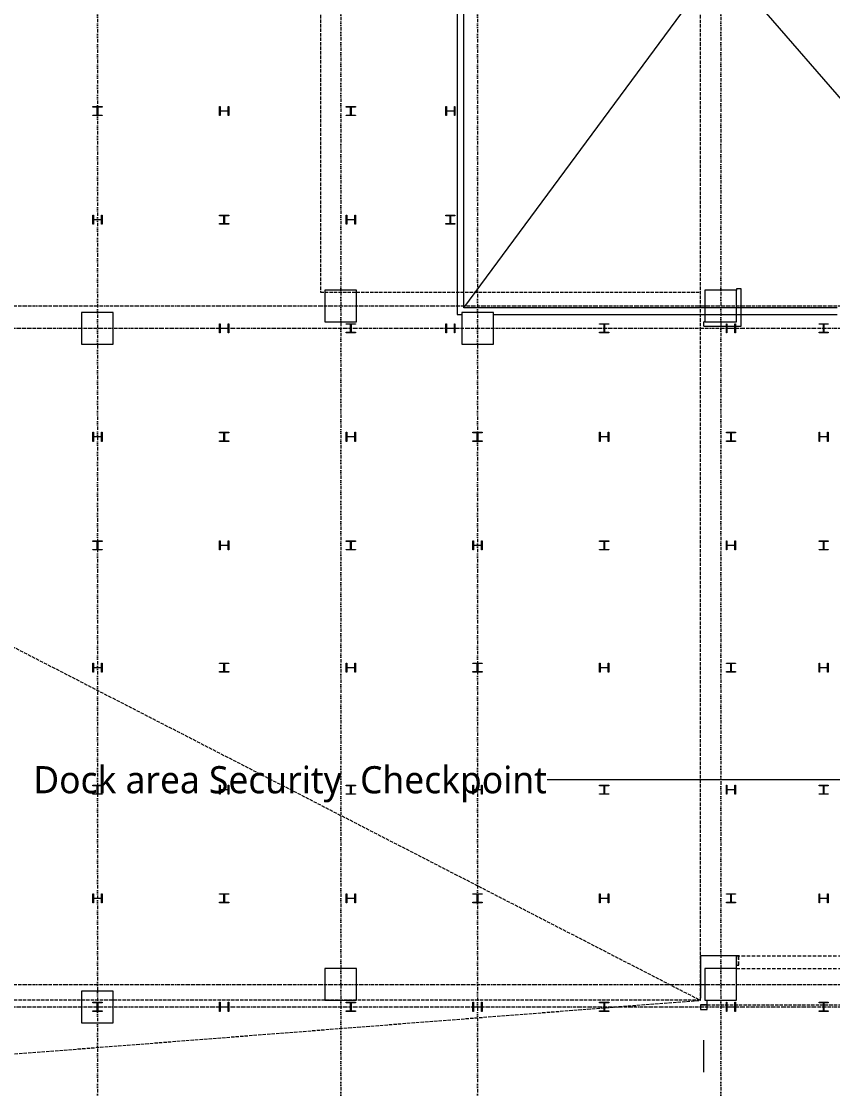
# Model space of a CAD drawing. Extents: x -168053 to 290600, y -560063 to 131745.
# Drawn here: x 225117 to 243050, y 58192 to 81783 of the extents above; entities that cross this region are included whole.
import ezdxf
from ezdxf.enums import TextEntityAlignment as Align

# ---------------------------------------------------------------- set-up
doc = ezdxf.new("R2010")
doc.units = 0
doc.header["$LTSCALE"] = 250
for name, pattern in [('H12PL1$0$HIDDEN', [0.4, 0.3, -0.1]), ('H12PL1$0$JJP_三點線', [0.9, 0.3, -0.15, 0, -0.15, 0, -0.15, 0, -0.15]), ('H12PL1$0$JJP_虛線(退縮線、投影線、地下室範圍、非屬本工程、圖面分區)', [0.45, 0.3, -0.15]), ('H12PL1$0$TAI_虛線', [5.644, 2.822, -2.822]), ('H12PL25$0$JJP_三點線', [0.9, 0.3, -0.15, 0, -0.15, 0, -0.15, 0, -0.15])]:
    doc.linetypes.add(name, pattern=pattern)
for name, color, linetype in [('H12PL1$0$A-OBJE-2D', 252, 'Continuous'), ('H12PL1$0$A-WALL-IN', 252, 'Continuous'), ('H12PL1$0$A-ZONE', 252, 'Continuous'), ('H12PL1$0$Door', 252, 'Continuous'), ('H12PL1$0$S-COL', 252, 'Continuous'), ('H12PL1$0$S-GRID', 252, 'Continuous'), ('H12PL25$0$A-OBJE-2D', 252, 'Continuous'), ('H12PL25$0$A-WALL-IN', 252, 'Continuous'), ('H12PL25$0$S-COL', 252, 'Continuous'), ('H12PL25$0$S-GRID', 252, 'Continuous')]:
    doc.layers.add(name, color=color, linetype=linetype)
doc.styles.add('H12PL1$0$Standard', font='', dxfattribs={"width": 0.8})
doc.styles.get('H12PL1$0$Standard').set_extended_font_data('Microsoft JhengHei')

# ---------------------------------------------------------------- blocks, each defined once
blk = doc.blocks.new('H12PL25')
at = {"layer": 'H12PL25$0$A-OBJE-2D', "lineweight": 0}
for p, q in [((234900, 89650), (247240, 75450)), ((234900, 75450), (245315, 89550))]:
    blk.add_line(p, q, dxfattribs=at)
at = {"layer": 'H12PL25$0$A-WALL-IN', "lineweight": 0, "flags": 128}
for points in [[(234750, 90350), (234750, 75300)], [(234900, 75450), (234900, 89650)], [(234750, 75300), (234850, 75300)], [(243150, 75450), (234900, 75450)], [(235550, 75300), (243150, 75300)]]:
    blk.add_lwpolyline(points, dxfattribs=at)
at = {"layer": 'H12PL25$0$S-COL', "lineweight": 0, "flags": 128}
for points in [[(226700, 79700), (226700, 79712), (226783, 79712, 0.41421356), (226796, 79725), (226796, 79875, 0.41421356), (226783, 79888), (226700, 79888), (226700, 79900), (226900, 79900), (226900, 79888), (226817, 79888, 0.41421356), (226804, 79875), (226804, 79725, 0.41421356), (226817, 79712), (226900, 79712), (226900, 79700)], [(229500, 79900), (229512, 79900), (229512, 79817, 0.41421356), (229525, 79804), (229675, 79804, 0.41421356), (229688, 79817), (229688, 79900), (229700, 79900), (229700, 79700), (229688, 79700), (229688, 79783, 0.41421356), (229675, 79796), (229525, 79796, 0.41421356), (229512, 79783), (229512, 79700), (229500, 79700)], [(232300, 79700), (232300, 79712), (232383, 79712, 0.41421356), (232396, 79725), (232396, 79875, 0.41421356), (232383, 79888), (232300, 79888), (232300, 79900), (232500, 79900), (232500, 79888), (232417, 79888, 0.41421356), (232404, 79875), (232404, 79725, 0.41421356), (232417, 79712), (232500, 79712), (232500, 79700)], [(234500, 79900), (234512, 79900), (234512, 79817, 0.41421356), (234525, 79804), (234675, 79804, 0.41421356), (234688, 79817), (234688, 79900), (234700, 79900), (234700, 79700), (234688, 79700), (234688, 79783, 0.41421356), (234675, 79796), (234525, 79796, 0.41421356), (234512, 79783), (234512, 79700), (234500, 79700)], [(226700, 77500), (226712, 77500), (226712, 77417, 0.41421356), (226725, 77404), (226875, 77404, 0.41421356), (226888, 77417), (226888, 77500), (226900, 77500), (226900, 77300), (226888, 77300), (226888, 77383, 0.41421356), (226875, 77396), (226725, 77396, 0.41421356), (226712, 77383), (226712, 77300), (226700, 77300)], [(229500, 77300), (229500, 77312), (229583, 77312, 0.41421356), (229596, 77325), (229596, 77475, 0.41421356), (229583, 77488), (229500, 77488), (229500, 77500), (229700, 77500), (229700, 77488), (229617, 77488, 0.41421356), (229604, 77475), (229604, 77325, 0.41421356), (229617, 77312), (229700, 77312), (229700, 77300)], [(232300, 77500), (232312, 77500), (232312, 77417, 0.41421356), (232325, 77404), (232475, 77404, 0.41421356), (232488, 77417), (232488, 77500), (232500, 77500), (232500, 77300), (232488, 77300), (232488, 77383, 0.41421356), (232475, 77396), (232325, 77396, 0.41421356), (232312, 77383), (232312, 77300), (232300, 77300)], [(234500, 77300), (234500, 77312), (234583, 77312, 0.41421356), (234596, 77325), (234596, 77475, 0.41421356), (234583, 77488), (234500, 77488), (234500, 77500), (234700, 77500), (234700, 77488), (234617, 77488, 0.41421356), (234604, 77475), (234604, 77325, 0.41421356), (234617, 77312), (234700, 77312), (234700, 77300)], [(229500, 75100), (229512, 75100), (229512, 75017, 0.41421356), (229525, 75004), (229675, 75004, 0.41421356), (229688, 75017), (229688, 75100), (229700, 75100), (229700, 74900), (229688, 74900), (229688, 74983, 0.41421356), (229675, 74996), (229525, 74996, 0.41421356), (229512, 74983), (229512, 74900), (229500, 74900)], [(232300, 74900), (232300, 74912), (232383, 74912, 0.41421356), (232396, 74925), (232396, 75075, 0.41421356), (232383, 75088), (232300, 75088), (232300, 75100), (232500, 75100), (232500, 75088), (232417, 75088, 0.41421356), (232404, 75075), (232404, 74925, 0.41421356), (232417, 74912), (232500, 74912), (232500, 74900)], [(234700, 74900), (234688, 74900), (234688, 74983, 0.41421356), (234675, 74996), (234525, 74996, 0.41421356), (234512, 74983), (234512, 74900), (234500, 74900), (234500, 75100), (234512, 75100), (234512, 75017, 0.41421356), (234525, 75004), (234675, 75004, 0.41421356), (234688, 75017), (234688, 75100), (234700, 75100)], [(237900, 74900), (237900, 74912), (237983, 74912, 0.41421356), (237996, 74925), (237996, 75075, 0.41421356), (237983, 75088), (237900, 75088), (237900, 75100), (238100, 75100), (238100, 75088), (238017, 75088, 0.41421356), (238004, 75075), (238004, 74925, 0.41421356), (238017, 74912), (238100, 74912), (238100, 74900)], [(240700, 75100), (240712, 75100), (240712, 75017, 0.41421356), (240725, 75004), (240875, 75004, 0.41421356), (240888, 75017), (240888, 75100), (240900, 75100), (240900, 74900), (240888, 74900), (240888, 74983, 0.41421356), (240875, 74996), (240725, 74996, 0.41421356), (240712, 74983), (240712, 74900), (240700, 74900)], [(242750, 74900), (242750, 74912), (242833, 74912, 0.41421356), (242846, 74925), (242846, 75075, 0.41421356), (242833, 75088), (242750, 75088), (242750, 75100), (242950, 75100), (242950, 75088), (242867, 75088, 0.41421356), (242854, 75075), (242854, 74925, 0.41421356), (242867, 74912), (242950, 74912), (242950, 74900)], [(226700, 72700), (226712, 72700), (226712, 72617, 0.41421356), (226725, 72604), (226875, 72604, 0.41421356), (226888, 72617), (226888, 72700), (226900, 72700), (226900, 72500), (226888, 72500), (226888, 72583, 0.41421356), (226875, 72596), (226725, 72596, 0.41421356), (226712, 72583), (226712, 72500), (226700, 72500)], [(229500, 72500), (229500, 72512), (229583, 72512, 0.41421356), (229596, 72525), (229596, 72675, 0.41421356), (229583, 72688), (229500, 72688), (229500, 72700), (229700, 72700), (229700, 72688), (229617, 72688, 0.41421356), (229604, 72675), (229604, 72525, 0.41421356), (229617, 72512), (229700, 72512), (229700, 72500)], [(232300, 72700), (232312, 72700), (232312, 72617, 0.41421356), (232325, 72604), (232475, 72604, 0.41421356), (232488, 72617), (232488, 72700), (232500, 72700), (232500, 72500), (232488, 72500), (232488, 72583, 0.41421356), (232475, 72596), (232325, 72596, 0.41421356), (232312, 72583), (232312, 72500), (232300, 72500)], [(235100, 72500), (235100, 72512), (235183, 72512, 0.41421356), (235196, 72525), (235196, 72675, 0.41421356), (235183, 72688), (235100, 72688), (235100, 72700), (235300, 72700), (235300, 72688), (235217, 72688, 0.41421356), (235204, 72675), (235204, 72525, 0.41421356), (235217, 72512), (235300, 72512), (235300, 72500)], [(237900, 72700), (237912, 72700), (237912, 72617, 0.41421356), (237925, 72604), (238075, 72604, 0.41421356), (238088, 72617), (238088, 72700), (238100, 72700), (238100, 72500), (238088, 72500), (238088, 72583, 0.41421356), (238075, 72596), (237925, 72596, 0.41421356), (237912, 72583), (237912, 72500), (237900, 72500)], [(240700, 72500), (240700, 72512), (240783, 72512, 0.41421356), (240796, 72525), (240796, 72675, 0.41421356), (240783, 72688), (240700, 72688), (240700, 72700), (240900, 72700), (240900, 72688), (240817, 72688, 0.41421356), (240804, 72675), (240804, 72525, 0.41421356), (240817, 72512), (240900, 72512), (240900, 72500)], [(242750, 72700), (242762, 72700), (242762, 72617, 0.41421356), (242775, 72604), (242925, 72604, 0.41421356), (242938, 72617), (242938, 72700), (242950, 72700), (242950, 72500), (242938, 72500), (242938, 72583, 0.41421356), (242925, 72596), (242775, 72596, 0.41421356), (242762, 72583), (242762, 72500), (242750, 72500)], [(226700, 70100), (226700, 70112), (226783, 70112, 0.41421356), (226796, 70125), (226796, 70275, 0.41421356), (226783, 70288), (226700, 70288), (226700, 70300), (226900, 70300), (226900, 70288), (226817, 70288, 0.41421356), (226804, 70275), (226804, 70125, 0.41421356), (226817, 70112), (226900, 70112), (226900, 70100)], [(229500, 70300), (229512, 70300), (229512, 70217, 0.41421356), (229525, 70204), (229675, 70204, 0.41421356), (229688, 70217), (229688, 70300), (229700, 70300), (229700, 70100), (229688, 70100), (229688, 70183, 0.41421356), (229675, 70196), (229525, 70196, 0.41421356), (229512, 70183), (229512, 70100), (229500, 70100)], [(232300, 70100), (232300, 70112), (232383, 70112, 0.41421356), (232396, 70125), (232396, 70275, 0.41421356), (232383, 70288), (232300, 70288), (232300, 70300), (232500, 70300), (232500, 70288), (232417, 70288, 0.41421356), (232404, 70275), (232404, 70125, 0.41421356), (232417, 70112), (232500, 70112), (232500, 70100)], [(235100, 70300), (235112, 70300), (235112, 70217, 0.41421356), (235125, 70204), (235275, 70204, 0.41421356), (235288, 70217), (235288, 70300), (235300, 70300), (235300, 70100), (235288, 70100), (235288, 70183, 0.41421356), (235275, 70196), (235125, 70196, 0.41421356), (235112, 70183), (235112, 70100), (235100, 70100)], [(237900, 70100), (237900, 70112), (237983, 70112, 0.41421356), (237996, 70125), (237996, 70275, 0.41421356), (237983, 70288), (237900, 70288), (237900, 70300), (238100, 70300), (238100, 70288), (238017, 70288, 0.41421356), (238004, 70275), (238004, 70125, 0.41421356), (238017, 70112), (238100, 70112), (238100, 70100)], [(240700, 70300), (240712, 70300), (240712, 70217, 0.41421356), (240725, 70204), (240875, 70204, 0.41421356), (240888, 70217), (240888, 70300), (240900, 70300), (240900, 70100), (240888, 70100), (240888, 70183, 0.41421356), (240875, 70196), (240725, 70196, 0.41421356), (240712, 70183), (240712, 70100), (240700, 70100)], [(242750, 70100), (242750, 70112), (242833, 70112, 0.41421356), (242846, 70125), (242846, 70275, 0.41421356), (242833, 70288), (242750, 70288), (242750, 70300), (242950, 70300), (242950, 70288), (242867, 70288, 0.41421356), (242854, 70275), (242854, 70125, 0.41421356), (242867, 70112), (242950, 70112), (242950, 70100)], [(226700, 67600), (226712, 67600), (226712, 67517, 0.41421356), (226725, 67504), (226875, 67504, 0.41421356), (226888, 67517), (226888, 67600), (226900, 67600), (226900, 67400), (226888, 67400), (226888, 67483, 0.41421356), (226875, 67496), (226725, 67496, 0.41421356), (226712, 67483), (226712, 67400), (226700, 67400)], [(229500, 67400), (229500, 67412), (229583, 67412, 0.41421356), (229596, 67425), (229596, 67575, 0.41421356), (229583, 67588), (229500, 67588), (229500, 67600), (229700, 67600), (229700, 67588), (229617, 67588, 0.41421356), (229604, 67575), (229604, 67425, 0.41421356), (229617, 67412), (229700, 67412), (229700, 67400)], [(232300, 67600), (232312, 67600), (232312, 67517, 0.41421356), (232325, 67504), (232475, 67504, 0.41421356), (232488, 67517), (232488, 67600), (232500, 67600), (232500, 67400), (232488, 67400), (232488, 67483, 0.41421356), (232475, 67496), (232325, 67496, 0.41421356), (232312, 67483), (232312, 67400), (232300, 67400)], [(235100, 67400), (235100, 67412), (235183, 67412, 0.41421356), (235196, 67425), (235196, 67575, 0.41421356), (235183, 67588), (235100, 67588), (235100, 67600), (235300, 67600), (235300, 67588), (235217, 67588, 0.41421356), (235204, 67575), (235204, 67425, 0.41421356), (235217, 67412), (235300, 67412), (235300, 67400)], [(237900, 67600), (237912, 67600), (237912, 67517, 0.41421356), (237925, 67504), (238075, 67504, 0.41421356), (238088, 67517), (238088, 67600), (238100, 67600), (238100, 67400), (238088, 67400), (238088, 67483, 0.41421356), (238075, 67496), (237925, 67496, 0.41421356), (237912, 67483), (237912, 67400), (237900, 67400)], [(240700, 67400), (240700, 67412), (240783, 67412, 0.41421356), (240796, 67425), (240796, 67575, 0.41421356), (240783, 67588), (240700, 67588), (240700, 67600), (240900, 67600), (240900, 67588), (240817, 67588, 0.41421356), (240804, 67575), (240804, 67425, 0.41421356), (240817, 67412), (240900, 67412), (240900, 67400)], [(242750, 67600), (242762, 67600), (242762, 67517, 0.41421356), (242775, 67504), (242925, 67504, 0.41421356), (242938, 67517), (242938, 67600), (242950, 67600), (242950, 67400), (242938, 67400), (242938, 67483, 0.41421356), (242925, 67496), (242775, 67496, 0.41421356), (242762, 67483), (242762, 67400), (242750, 67400)], [(226700, 64700), (226700, 64712), (226783, 64712, 0.41421356), (226796, 64725), (226796, 64875, 0.41421356), (226783, 64888), (226700, 64888), (226700, 64900), (226900, 64900), (226900, 64888), (226817, 64888, 0.41421356), (226804, 64875), (226804, 64725, 0.41421356), (226817, 64712), (226900, 64712), (226900, 64700)], [(229500, 64900), (229512, 64900), (229512, 64817, 0.41421356), (229525, 64804), (229675, 64804, 0.41421356), (229688, 64817), (229688, 64900), (229700, 64900), (229700, 64700), (229688, 64700), (229688, 64783, 0.41421356), (229675, 64796), (229525, 64796, 0.41421356), (229512, 64783), (229512, 64700), (229500, 64700)], [(232300, 64700), (232300, 64712), (232383, 64712, 0.41421356), (232396, 64725), (232396, 64875, 0.41421356), (232383, 64888), (232300, 64888), (232300, 64900), (232500, 64900), (232500, 64888), (232417, 64888, 0.41421356), (232404, 64875), (232404, 64725, 0.41421356), (232417, 64712), (232500, 64712), (232500, 64700)], [(235100, 64900), (235112, 64900), (235112, 64817, 0.41421356), (235125, 64804), (235275, 64804, 0.41421356), (235288, 64817), (235288, 64900), (235300, 64900), (235300, 64700), (235288, 64700), (235288, 64783, 0.41421356), (235275, 64796), (235125, 64796, 0.41421356), (235112, 64783), (235112, 64700), (235100, 64700)], [(237900, 64700), (237900, 64712), (237983, 64712, 0.41421356), (237996, 64725), (237996, 64875, 0.41421356), (237983, 64888), (237900, 64888), (237900, 64900), (238100, 64900), (238100, 64888), (238017, 64888, 0.41421356), (238004, 64875), (238004, 64725, 0.41421356), (238017, 64712), (238100, 64712), (238100, 64700)], [(240700, 64900), (240712, 64900), (240712, 64817, 0.41421356), (240725, 64804), (240875, 64804, 0.41421356), (240888, 64817), (240888, 64900), (240900, 64900), (240900, 64700), (240888, 64700), (240888, 64783, 0.41421356), (240875, 64796), (240725, 64796, 0.41421356), (240712, 64783), (240712, 64700), (240700, 64700)], [(242750, 64700), (242750, 64712), (242833, 64712, 0.41421356), (242846, 64725), (242846, 64875, 0.41421356), (242833, 64888), (242750, 64888), (242750, 64900), (242950, 64900), (242950, 64888), (242867, 64888, 0.41421356), (242854, 64875), (242854, 64725, 0.41421356), (242867, 64712), (242950, 64712), (242950, 64700)], [(226700, 62500), (226712, 62500), (226712, 62417, 0.41421356), (226725, 62404), (226875, 62404, 0.41421356), (226888, 62417), (226888, 62500), (226900, 62500), (226900, 62300), (226888, 62300), (226888, 62383, 0.41421356), (226875, 62396), (226725, 62396, 0.41421356), (226712, 62383), (226712, 62300), (226700, 62300)], [(229500, 62300), (229500, 62312), (229583, 62312, 0.41421356), (229596, 62325), (229596, 62475, 0.41421356), (229583, 62488), (229500, 62488), (229500, 62500), (229700, 62500), (229700, 62488), (229617, 62488, 0.41421356), (229604, 62475), (229604, 62325, 0.41421356), (229617, 62312), (229700, 62312), (229700, 62300)], [(232300, 62500), (232312, 62500), (232312, 62417, 0.41421356), (232325, 62404), (232475, 62404, 0.41421356), (232488, 62417), (232488, 62500), (232500, 62500), (232500, 62300), (232488, 62300), (232488, 62383, 0.41421356), (232475, 62396), (232325, 62396, 0.41421356), (232312, 62383), (232312, 62300), (232300, 62300)], [(235100, 62300), (235100, 62312), (235183, 62312, 0.41421356), (235196, 62325), (235196, 62475, 0.41421356), (235183, 62488), (235100, 62488), (235100, 62500), (235300, 62500), (235300, 62488), (235217, 62488, 0.41421356), (235204, 62475), (235204, 62325, 0.41421356), (235217, 62312), (235300, 62312), (235300, 62300)], [(237900, 62500), (237912, 62500), (237912, 62417, 0.41421356), (237925, 62404), (238075, 62404, 0.41421356), (238088, 62417), (238088, 62500), (238100, 62500), (238100, 62300), (238088, 62300), (238088, 62383, 0.41421356), (238075, 62396), (237925, 62396, 0.41421356), (237912, 62383), (237912, 62300), (237900, 62300)], [(240700, 62300), (240700, 62312), (240783, 62312, 0.41421356), (240796, 62325), (240796, 62475, 0.41421356), (240783, 62488), (240700, 62488), (240700, 62500), (240900, 62500), (240900, 62488), (240817, 62488, 0.41421356), (240804, 62475), (240804, 62325, 0.41421356), (240817, 62312), (240900, 62312), (240900, 62300)], [(242750, 62500), (242762, 62500), (242762, 62417, 0.41421356), (242775, 62404), (242925, 62404, 0.41421356), (242938, 62417), (242938, 62500), (242950, 62500), (242950, 62300), (242938, 62300), (242938, 62383, 0.41421356), (242925, 62396), (242775, 62396, 0.41421356), (242762, 62383), (242762, 62300), (242750, 62300)], [(226700, 59900), (226700, 59912), (226783, 59912, 0.41421356), (226796, 59925), (226796, 60075, 0.41421356), (226783, 60088), (226700, 60088), (226700, 60100), (226900, 60100), (226900, 60088), (226817, 60088, 0.41421356), (226804, 60075), (226804, 59925, 0.41421356), (226817, 59912), (226900, 59912), (226900, 59900)], [(229500, 60100), (229512, 60100), (229512, 60017, 0.41421356), (229525, 60004), (229675, 60004, 0.41421356), (229688, 60017), (229688, 60100), (229700, 60100), (229700, 59900), (229688, 59900), (229688, 59983, 0.41421356), (229675, 59996), (229525, 59996, 0.41421356), (229512, 59983), (229512, 59900), (229500, 59900)], [(232300, 59900), (232300, 59912), (232383, 59912, 0.41421356), (232396, 59925), (232396, 60075, 0.41421356), (232383, 60088), (232300, 60088), (232300, 60100), (232500, 60100), (232500, 60088), (232417, 60088, 0.41421356), (232404, 60075), (232404, 59925, 0.41421356), (232417, 59912), (232500, 59912), (232500, 59900)], [(235100, 60100), (235112, 60100), (235112, 60017, 0.41421356), (235125, 60004), (235275, 60004, 0.41421356), (235288, 60017), (235288, 60100), (235300, 60100), (235300, 59900), (235288, 59900), (235288, 59983, 0.41421356), (235275, 59996), (235125, 59996, 0.41421356), (235112, 59983), (235112, 59900), (235100, 59900)], [(237900, 59900), (237900, 59912), (237983, 59912, 0.41421356), (237996, 59925), (237996, 60075, 0.41421356), (237983, 60088), (237900, 60088), (237900, 60100), (238100, 60100), (238100, 60088), (238017, 60088, 0.41421356), (238004, 60075), (238004, 59925, 0.41421356), (238017, 59912), (238100, 59912), (238100, 59900)], [(240700, 60100), (240712, 60100), (240712, 60017, 0.41421356), (240725, 60004), (240875, 60004, 0.41421356), (240888, 60017), (240888, 60100), (240900, 60100), (240900, 59900), (240888, 59900), (240888, 59983, 0.41421356), (240875, 59996), (240725, 59996, 0.41421356), (240712, 59983), (240712, 59900), (240700, 59900)], [(242750, 59900), (242750, 59912), (242833, 59912, 0.41421356), (242846, 59925), (242846, 60075, 0.41421356), (242833, 60088), (242750, 60088), (242750, 60100), (242950, 60100), (242950, 60088), (242867, 60088, 0.41421356), (242854, 60075), (242854, 59925, 0.41421356), (242867, 59912), (242950, 59912), (242950, 59900)]]:
    blk.add_lwpolyline(points, format="xyb", close=True, dxfattribs=at)
for points in [[(226450, 74650), (227150, 74650), (227150, 75350), (226450, 75350)], [(234850, 74650), (235550, 74650), (235550, 75350), (234850, 75350)], [(226450, 59650), (227150, 59650), (227150, 60350), (226450, 60350)]]:
    blk.add_lwpolyline(points, close=True, dxfattribs=at)
at = {"layer": 'H12PL25$0$S-GRID', "linetype": 'H12PL25$0$JJP_三點線', "lineweight": 0}
for p, q in [((226800, 128250), (226800, -28000)), ((235200, 128250), (235200, -28000)), ((-29000, 75000), (289600, 75000)), ((-29000, 60000), (289600, 60000))]:
    blk.add_line(p, q, dxfattribs=at)
blk = doc.blocks.new('H12PL1')
at = {"layer": 'H12PL1$0$A-OBJE-2D', "linetype": 'H12PL1$0$HIDDEN', "lineweight": 0}
for p in [(192000, 85950), (192000, 55650)]:
    blk.add_line(p, (243150, 59650), dxfattribs=at)
for points in [[(234750, 90330), (234750, 75300), (243150, 75300)], [(243150, 59650), (243150, 89450)], [(243150, 59650), (192000, 59650)]]:
    blk.add_lwpolyline(points, dxfattribs=at)
at = {"layer": 'H12PL1$0$A-WALL-IN', "lineweight": 0}
for p, q in [((243950, 60350), (243950, 60630)), ((243150, 59550), (243300, 59550))]:
    blk.add_line(p, q, dxfattribs=at)
at = {"layer": 'H12PL1$0$A-WALL-IN', "lineweight": 0, "flags": 128}
for points in [[(244050, 75375), (243950, 75375)], [(243950, 75375), (243950, 75350)], [(244050, 74650), (244050, 75375)], [(243250, 74650), (243225, 74650)], [(243225, 74550), (243225, 74650)], [(243225, 74550), (244050, 74550)], [(244050, 74550), (244050, 74650)], [(243150, 60630), (243150, 60350)], [(243950, 60630), (243150, 60630)], [(243150, 60350), (243150, 59700)], [(243300, 59550), (243300, 59650)]]:
    blk.add_lwpolyline(points, dxfattribs=at)
at = {"layer": 'H12PL1$0$A-ZONE', "lineweight": 0}
blk.add_line((239761.85, 64527.28), (251429.49, 64527.28), dxfattribs=at)
at = {"layer": 'H12PL1$0$A-ZONE', "linetype": 'H12PL1$0$HIDDEN', "lineweight": 0}
blk.add_lwpolyline([(243300, 59550), (249240, 59550)], dxfattribs=at)
at = {"layer": 'H12PL1$0$Door', "linetype": 'H12PL1$0$JJP_虛線(退縮線、投影線、地下室範圍、非屬本工程、圖面分區)', "lineweight": 0}
for p, q in [((244000, 60630), (243950, 60630)), ((243950, 60630), (243950, 60430)), ((243950, 60630), (249240, 60630)), ((243950, 60430), (244000, 60430)), ((244000, 60430), (244000, 60630)), ((243950, 60350), (249240, 60350))]:
    blk.add_line(p, q, dxfattribs=at)
at = {"layer": 'H12PL1$0$Door', "linetype": 'H12PL1$0$TAI_虛線', "lineweight": 0}
for p, q in [((243150, 59550), (243150, 59450)), ((243300, 59550), (243150, 59550)), ((243300, 59450), (243300, 59550)), ((243150, 59450), (243300, 59450)), ((243225, 56650), (243225, 59450))]:
    blk.add_line(p, q, dxfattribs=at)
at = {"layer": 'H12PL1$0$S-COL', "lineweight": 0, "flags": 128}
for points in [[(234850, 74650), (235550, 74650), (235550, 75350), (234850, 75350)], [(243250, 74650), (243950, 74650), (243950, 75350), (243250, 75350)], [(234850, 59650), (235550, 59650), (235550, 60350), (234850, 60350)], [(243250, 59650), (243950, 59650), (243950, 60350), (243250, 60350)]]:
    blk.add_lwpolyline(points, close=True, dxfattribs=at)
at = {"layer": 'H12PL1$0$S-GRID', "linetype": 'H12PL1$0$JJP_三點線', "lineweight": 0}
for p, q in [((235200, 128250), (235200, -28000)), ((243600, 128250), (243600, -28000)), ((-29000, 75000), (289600, 75000)), ((-29000, 60000), (289600, 60000))]:
    blk.add_line(p, q, dxfattribs=at)
at = {"layer": 'H12PL1$0$A-ZONE', "style": 'H12PL1$0$Standard'}
blk.add_text('Dock area Security  Checkpoint', height=600, dxfattribs=at).set_placement((234082.28, 64825.13), align=Align.TOP_CENTER)

msp = doc.modelspace()

# ---------------------------------------------------------------- block references
msp.add_blockref('H12PL25', (0, 0))

# ---------------------------------------------------------------- next in the draw order: block references
msp.add_blockref('H12PL1', (-3024, 495))

doc.saveas('drawing.dxf')
